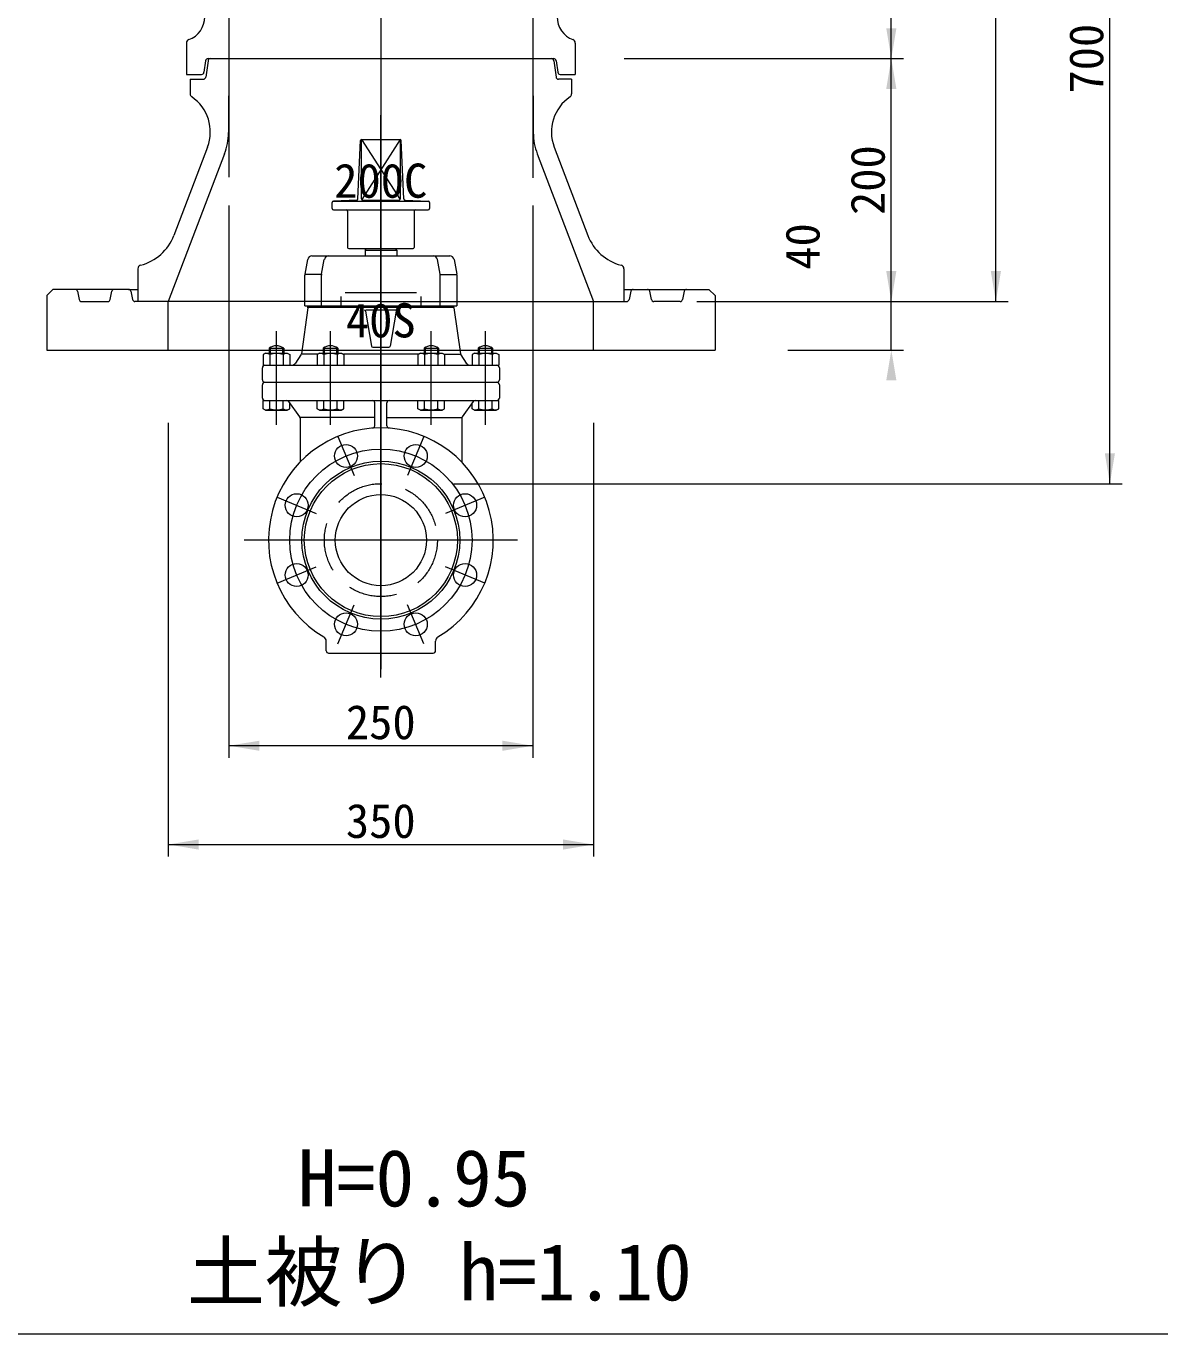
# Model space of a CAD drawing. Units: millimetres, scale not verified. Extents: x -6861 to 6861, y -3554 to 3095.
# Drawn here: x 1531 to 2464, y 1221 to 2297 of the extents above; entities that cross this region are included whole.
import ezdxf
from ezdxf.enums import TextEntityAlignment as Align

# ---------------------------------------------------------------- set-up
doc = ezdxf.new("R2010")
doc.units = ezdxf.units.MM
doc.header["$LTSCALE"] = 20
doc.linetypes.add('DASHED2', pattern=[3, 2, -1])
for name, color, linetype, lineweight in [('0-2_HIDEN', 7, 'DASHED2', 18), ('0-3_TEMP', 3, 'Continuous', 18), ('0-4_細線', 7, 'Continuous', 18), ('0-5_仕切弁', 7, 'Continuous', 18), ('0-6_寸法', 1, 'Continuous', 18)]:
    doc.layers.add(name, color=color, linetype=linetype, lineweight=lineweight)
doc.layers.add('0-7_注釈', color=1, linetype='Continuous')
doc.styles.add('ＭＳ ゴシック', font='')
doc.styles.get('ＭＳ ゴシック').set_extended_font_data('MS Gothic')

msp = doc.modelspace()

# ---------------------------------------------------------------- linework, layer by layer
at = {"layer": '0-2_HIDEN'}
msp.add_circle((1822.8, 1874.28), 46.5, dxfattribs=at)
at = {"layer": '0-3_TEMP'}
for p, q in [((1822.8, 2351.31), (1822.8, 1768)), ((1822.8, 2311.78), (1822.8, 2111.78)), ((1697.8, 2270.78), (1697.8, 2173.13)), ((1947.8, 2270.78), (1947.8, 2172.47)), ((1822.8, 1761.28), (1822.8, 2224.28)), ((1736.8, 1969.28), (1736.8, 2046.28)), ((1781.3, 1969.28), (1781.3, 2046.28)), ((1864.3, 1969.28), (1864.3, 2046.28)), ((1908.8, 1969.28), (1908.8, 2046.28)), ((1787.4, 1959.74), (1800.79, 1927.4)), ((1858.2, 1959.74), (1844.8, 1927.4)), ((1737.34, 1909.67), (1769.67, 1896.28)), ((1908.26, 1909.67), (1875.92, 1896.28)), ((1935.3, 1874.28), (1710.3, 1874.28)), ((1737.34, 1838.88), (1769.67, 1852.27)), ((1908.26, 1838.88), (1875.92, 1852.27)), ((1787.4, 1788.82), (1800.79, 1821.15)), ((1858.2, 1788.82), (1844.8, 1821.15)), ((1260.93, 1220.78), (6860.93, 1220.78))]:
    msp.add_line(p, q, dxfattribs=at)
msp.add_circle((1822.8, 1874.28), 75, dxfattribs=at)
at = {"layer": '0-4_細線'}
for p, q in [((1697.8, 2420.78), (1697.8, 2270.78)), ((1947.8, 2420.78), (1947.8, 2270.78)), ((1662.8, 2283.58), (1662.8, 2270.78)), ((1982.8, 2283.58), (1982.8, 2270.78)), ((1662.8, 2270.78), (1662.8, 2257.78)), ((1678.55, 2269.05), (1677.21, 2259.5)), ((1680.55, 2269.05), (1678.65, 2255.5)), ((1680.54, 2270.78), (1965.06, 2270.78)), ((1697.8, 2270.78), (1697.36, 2209.79)), ((1947.8, 2270.78), (1948.23, 2209.79)), ((1965.04, 2269.05), (1966.94, 2255.5)), ((1967.04, 2269.05), (1968.38, 2259.5)), ((1982.8, 2270.78), (1982.8, 2257.78)), ((1662.8, 2257.78), (1675.23, 2257.78)), ((1665.8, 2253.78), (1676.67, 2253.78)), ((1665.8, 2253.78), (1665.8, 2241.78)), ((1979.8, 2253.78), (1968.92, 2253.78)), ((1970.36, 2257.78), (1982.8, 2257.78)), ((1979.8, 2253.78), (1979.8, 2241.78)), ((1680.15, 2197.89), (1652.46, 2125.19)), ((1965.45, 2197.89), (1993.13, 2125.19)), ((1694.09, 2192.35), (1647.8, 2070.78)), ((1951.5, 2192.35), (1997.8, 2070.78)), ((1622.8, 2097.78), (1622.8, 2070.78)), ((2022.8, 2097.78), (2022.8, 2070.78)), ((1615.16, 2080.78), (1552.8, 2080.78)), ((1573.12, 2079.17), (1574.48, 2072.38)), ((1600.12, 2072.38), (1601.48, 2079.17)), ((1615.16, 2080.78), (1603.44, 2080.78)), ((1615.16, 2080.78), (1622.8, 2080.78)), ((1617.12, 2079.17), (1618.48, 2072.38)), ((2022.8, 2080.78), (2030.44, 2080.78)), ((2028.48, 2079.17), (2027.12, 2072.38)), ((2030.44, 2080.78), (2042.16, 2080.78)), ((2030.44, 2080.78), (2092.8, 2080.78)), ((2045.48, 2072.38), (2044.12, 2079.17)), ((2072.48, 2079.17), (2071.12, 2072.38)), ((2097.8, 2075.78), (2092.8, 2080.78)), ((1576.44, 2070.78), (1598.16, 2070.78)), ((1822.8, 2070.78), (1620.44, 2070.78)), ((1647.8, 2030.78), (1647.8, 2070.78)), ((1822.8, 2070.78), (2025.16, 2070.78)), ((1997.8, 2030.78), (1997.8, 2070.78)), ((2069.16, 2070.78), (2047.44, 2070.78)), ((2097.8, 2075.78), (2097.8, 2030.78)), ((1547.8, 2030.78), (2097.8, 2030.78))]:
    msp.add_line(p, q, dxfattribs=at)
msp.add_lwpolyline([(1552.8, 2080.78), (1547.8, 2075.78), (1547.8, 2030.78)], dxfattribs=at)
for centre, radius, start, end in [((1657.8, 2305.14), 20, 290.354, 0), ((1987.8, 2305.14), 20, 180, 249.646), ((1665.8, 2283.58), 3, 110.354, 180), ((1979.8, 2283.58), 3, 0, 69.646), ((1680.54, 2268.78), 2, 90, 172.001), ((1682.54, 2268.78), 2, 90, 172), ((1963.06, 2268.78), 2, 8, 90), ((1965.06, 2268.78), 2, 7.999, 90), ((1675.23, 2259.78), 2, 270, 352.001), ((1676.67, 2255.78), 2, 270, 352.001), ((1968.92, 2255.78), 2, 187.999, 270), ((1970.36, 2259.78), 2, 187.999, 270), ((1668.8, 2241.78), 3, 180, 235.802), ((1976.8, 2241.78), 3, 304.198, 0), ((1647.44, 2210.35), 35, 339.155, 55.802), ((1998.15, 2210.35), 35, 124.198, 200.845), ((1647.36, 2210.15), 50, 339.155, 359.591), ((1998.23, 2210.15), 50, 180.409, 200.845), ((1615.08, 2139.42), 40, 284.429, 339.155), ((2030.51, 2139.42), 40, 200.845, 255.571), ((1625.8, 2097.78), 3, 104.429, 180), ((2019.8, 2097.78), 3, 0, 75.571), ((1571.16, 2078.78), 2, 11.309, 90), ((1603.44, 2078.78), 2, 90, 168.691), ((1615.16, 2078.78), 2, 11.309, 90), ((2030.44, 2078.78), 2, 90, 168.691), ((2042.16, 2078.78), 2, 11.309, 90), ((2074.44, 2078.78), 2, 90, 168.691), ((1576.44, 2072.78), 2, 191.309, 270), ((1598.16, 2072.78), 2, 270, 348.691), ((1620.44, 2072.78), 2, 191.309, 270), ((2025.16, 2072.78), 2, 270, 348.691), ((2047.44, 2072.78), 2, 191.309, 270), ((2069.16, 2072.78), 2, 270, 348.691)]:
    msp.add_arc(centre, radius, start, end, dxfattribs=at)
at = {"layer": '0-5_仕切弁'}
for p, q in [((1803.84, 2155.18), (1806, 2203.32)), ((1806.8, 2204.25), (1838.57, 2154.64)), ((1806.8, 2155.28), (1806.8, 2204.25)), ((1807, 2204.28), (1838.59, 2204.28)), ((1838.8, 2204.25), (1807.03, 2154.64)), ((1838.8, 2204.25), (1838.8, 2155.28)), ((1841.76, 2155.18), (1839.59, 2203.32)), ((1802.89, 2154.23), (1783.75, 2153.28)), ((1807.8, 2154.28), (1837.8, 2154.28)), ((1842.71, 2154.23), (1861.85, 2153.28)), ((1782.8, 2147.28), (1782.8, 2152.28)), ((1783.8, 2153.28), (1861.8, 2153.28)), ((1783.8, 2146.28), (1861.8, 2146.28)), ((1795.3, 2145.28), (1795.3, 2115.28)), ((1850.3, 2145.28), (1850.3, 2115.28)), ((1862.8, 2152.28), (1862.8, 2147.28)), ((1796.3, 2114.28), (1849.3, 2114.28)), ((1809.8, 2112.98), (1835.8, 2112.98)), ((1835.8, 2112.98), (1835.05, 2114.28)), ((1835.8, 2112.98), (1835.8, 2108.28)), ((1760.36, 2093.32), (1762.6, 2105.41)), ((1766.04, 2108.28), (1879.55, 2108.28)), ((1774.02, 2093.32), (1776.26, 2105.41)), ((1871.57, 2093.32), (1869.33, 2105.41)), ((1882.99, 2105.41), (1885.23, 2093.32)), ((1760.3, 2067.28), (1760.3, 2092.59)), ((1773.96, 2092.96), (1760.31, 2092.96)), ((1773.96, 2067.28), (1773.96, 2092.59)), ((1871.64, 2092.96), (1885.28, 2092.96)), ((1871.64, 2067.28), (1871.64, 2092.59)), ((1885.3, 2092.59), (1885.3, 2067.28)), ((1793.43, 2078.28), (1852.16, 2078.28)), ((1760.3, 2067.28), (1885.3, 2067.28)), ((1762.8, 2065.92), (1762.8, 2067.28)), ((1789.93, 2074.78), (1789.93, 2067.28)), ((1855.66, 2074.78), (1855.66, 2067.28)), ((1882.8, 2065.92), (1882.8, 2067.28)), ((1762.78, 2065.64), (1757.36, 2027.73)), ((1882.8, 2065.78), (1762.8, 2065.78)), ((1810.27, 2062.78), (1815.13, 2034.11)), ((1835.3, 2063.61), (1810.3, 2063.61)), ((1835.32, 2062.78), (1830.47, 2034.11)), ((1882.82, 2065.64), (1888.23, 2027.73)), ((1727.8, 2028.28), (1725.83, 2027.14)), ((1725.83, 2027.14), (1725.83, 2018.28)), ((1727.8, 2028.28), (1745.8, 2028.28)), ((1730.8, 2032.28), (1742.8, 2032.28)), ((1730.8, 2032.28), (1730.8, 2028.28)), ((1731.31, 2027.14), (1731.31, 2018.28)), ((1731.74, 2032.9), (1731.74, 2028.28)), ((1741.85, 2032.9), (1741.85, 2028.28)), ((1742.28, 2027.14), (1742.28, 2018.28)), ((1742.8, 2032.28), (1742.8, 2028.28)), ((1745.8, 2028.28), (1747.77, 2027.14)), ((1747.77, 2027.14), (1747.77, 2018.28)), ((1757.05, 2026.9), (1752.48, 2020.06)), ((1770.56, 2027.28), (1757.3, 2027.28)), ((1772.3, 2028.28), (1770.33, 2027.14)), ((1770.33, 2027.14), (1770.33, 2018.28)), ((1772.3, 2028.28), (1790.3, 2028.28)), ((1775.3, 2032.28), (1787.3, 2032.28)), ((1775.3, 2032.28), (1775.3, 2028.28)), ((1775.81, 2027.14), (1775.81, 2018.28)), ((1776.24, 2032.9), (1776.24, 2028.28)), ((1786.35, 2032.9), (1786.35, 2028.28)), ((1786.78, 2027.14), (1786.78, 2018.28)), ((1787.3, 2032.28), (1787.3, 2028.28)), ((1790.3, 2028.28), (1792.27, 2027.14)), ((1853.56, 2027.28), (1792.03, 2027.28)), ((1792.27, 2027.14), (1792.27, 2018.28)), ((1816.11, 2033.28), (1829.48, 2033.28)), ((1855.3, 2028.28), (1853.33, 2027.14)), ((1853.33, 2027.14), (1853.33, 2018.28)), ((1855.3, 2028.28), (1873.3, 2028.28)), ((1858.3, 2032.28), (1870.3, 2032.28)), ((1858.3, 2032.28), (1858.3, 2028.28)), ((1858.81, 2027.14), (1858.81, 2018.28)), ((1859.24, 2032.9), (1859.24, 2028.28)), ((1869.35, 2032.9), (1869.35, 2028.28)), ((1869.78, 2027.14), (1869.78, 2018.28)), ((1870.3, 2032.28), (1870.3, 2028.28)), ((1873.3, 2028.28), (1875.27, 2027.14)), ((1875.03, 2027.28), (1888.3, 2027.28)), ((1875.27, 2027.14), (1875.27, 2018.28)), ((1888.55, 2026.9), (1893.11, 2020.06)), ((1899.8, 2028.28), (1897.83, 2027.14)), ((1897.83, 2027.14), (1897.83, 2018.28)), ((1899.8, 2028.28), (1917.8, 2028.28)), ((1902.8, 2032.28), (1914.8, 2032.28)), ((1902.8, 2032.28), (1902.8, 2028.28)), ((1903.31, 2027.14), (1903.31, 2018.28)), ((1903.74, 2032.9), (1903.74, 2028.28)), ((1913.85, 2032.9), (1913.85, 2028.28)), ((1914.28, 2027.14), (1914.28, 2018.28)), ((1914.8, 2032.28), (1914.8, 2028.28)), ((1917.8, 2028.28), (1919.77, 2027.14)), ((1919.77, 2027.14), (1919.77, 2018.28)), ((1725.3, 2006.28), (1725.3, 2016.28)), ((1725.83, 2018.28), (1919.77, 2018.28)), ((1749.48, 2018.29), (1749.48, 2018.28)), ((1896.11, 2018.28), (1896.11, 2018.29)), ((1920.3, 2016.28), (1920.3, 2006.28)), ((1727.3, 2004.28), (1918.3, 2004.28)), ((1725.3, 1991.28), (1725.3, 2002.28)), ((1920.3, 2002.28), (1920.3, 1991.28)), ((1725.83, 1989.28), (1919.77, 1989.28)), ((1725.83, 1982.41), (1725.83, 1989.28)), ((1727.8, 1981.28), (1725.83, 1982.41)), ((1727.8, 1981.28), (1745.8, 1981.28)), ((1731.31, 1982.41), (1731.31, 1989.28)), ((1742.28, 1982.41), (1742.28, 1989.28)), ((1745.8, 1981.28), (1747.77, 1982.41)), ((1746.9, 1988.44), (1755.92, 1975.8)), ((1747.77, 1982.41), (1747.77, 1987.22)), ((1770.33, 1982.41), (1770.33, 1989.28)), ((1772.3, 1981.28), (1770.33, 1982.41)), ((1772.3, 1981.28), (1790.3, 1981.28)), ((1775.81, 1982.41), (1775.81, 1989.28)), ((1786.78, 1982.41), (1786.78, 1989.28)), ((1790.3, 1981.28), (1792.27, 1982.41)), ((1792.27, 1982.41), (1792.27, 1989.28)), ((1817.8, 1968.52), (1817.8, 1987.28)), ((1827.8, 1968.52), (1827.8, 1987.28)), ((1853.33, 1982.41), (1853.33, 1989.28)), ((1855.3, 1981.28), (1853.33, 1982.41)), ((1855.3, 1981.28), (1873.3, 1981.28)), ((1858.81, 1982.41), (1858.81, 1989.28)), ((1869.78, 1982.41), (1869.78, 1989.28)), ((1873.3, 1981.28), (1875.27, 1982.41)), ((1875.27, 1982.41), (1875.27, 1989.28)), ((1898.7, 1988.44), (1889.67, 1975.8)), ((1897.83, 1982.41), (1897.83, 1987.22)), ((1899.8, 1981.28), (1897.83, 1982.41)), ((1899.8, 1981.28), (1917.8, 1981.28)), ((1903.31, 1982.41), (1903.31, 1989.28)), ((1914.28, 1982.41), (1914.28, 1989.28)), ((1917.8, 1981.28), (1919.77, 1982.41)), ((1919.77, 1982.41), (1919.77, 1989.28)), ((1817.8, 1975.28), (1756.3, 1975.28)), ((1756.3, 1974.64), (1756.3, 1938.57)), ((1827.8, 1975.28), (1889.3, 1975.28)), ((1889.3, 1974.64), (1889.3, 1938.57)), ((1777.8, 1783.28), (1777.8, 1791.14)), ((1867.8, 1783.28), (1867.8, 1791.14)), ((1779.8, 1781.28), (1865.8, 1781.28))]:
    msp.add_line(p, q, dxfattribs=at)
msp.add_lwpolyline([(1810.55, 2114.28), (1809.8, 2112.98), (1809.8, 2108.28)], dxfattribs=at)
for centre, radius in [((1794.1, 1943.57), 9.5), ((1851.5, 1943.57), 9.5), ((1822.8, 1874.28), 65), ((1822.8, 1874.28), 63), ((1753.51, 1902.98), 9.5), ((1822.8, 1874.28), 37.5), ((1892.09, 1902.98), 9.5), ((1753.51, 1845.58), 9.5), ((1892.09, 1845.58), 9.5), ((1794.1, 1804.99), 9.5), ((1851.5, 1804.99), 9.5)]:
    msp.add_circle(centre, radius, dxfattribs=at)
for centre, radius, start, end in [((1807, 2203.28), 1, 90, 177.423), ((1838.59, 2203.28), 1, 2.577, 90), ((1802.84, 2155.23), 1, 272.859, 357.423), ((1807.8, 2155.28), 1, 180, 270), ((1837.8, 2155.28), 1, 270, 0), ((1842.75, 2155.23), 1, 182.577, 267.141), ((1783.8, 2152.28), 1, 90, 180), ((1783.8, 2147.28), 1, 180, 270), ((1794.3, 2145.28), 1, 0, 90), ((1851.3, 2145.28), 1, 90, 180), ((1861.8, 2152.28), 1, 0, 90), ((1861.8, 2147.28), 1, 270, 0), ((1796.3, 2115.28), 1, 180, 270), ((1849.3, 2115.28), 1, 270, 0), ((1766.04, 2104.78), 3.5, 90, 169.509), ((1779.71, 2104.78), 3.5, 90, 169.509), ((1865.89, 2104.78), 3.5, 10.491, 90), ((1879.55, 2104.78), 3.5, 10.491, 90), ((1764.3, 2092.59), 4, 169.509, 180), ((1777.96, 2092.59), 4, 169.509, 180), ((1867.64, 2092.59), 4, 0, 10.491), ((1881.3, 2092.59), 4, 0, 10.491), ((1760.8, 2065.92), 2, 351.87, 0), ((1809.29, 2062.61), 1, 9.614, 90), ((1836.31, 2062.61), 1, 90, 170.386), ((1884.8, 2065.92), 2, 180, 188.13), ((1728.57, 2023.13), 4.86, 55.616, 115.616), ((1736.8, 2024.28), 10, 53.13, 126.87), ((1736.8, 2009.84), 18.15, 72.412, 107.588), ((1745.02, 2023.13), 4.86, 64.384, 124.384), ((1755.38, 2028.01), 2, 326.31, 351.87), ((1773.07, 2023.13), 4.86, 55.616, 115.616), ((1781.3, 2024.28), 10, 53.13, 126.87), ((1781.3, 2009.84), 18.15, 72.412, 107.588), ((1789.52, 2023.13), 4.86, 64.384, 124.384), ((1816.11, 2034.28), 1, 189.614, 270), ((1829.48, 2034.28), 1, 270, 350.386), ((1856.07, 2023.13), 4.86, 55.616, 115.616), ((1864.3, 2024.28), 10, 53.13, 126.87), ((1864.3, 2009.84), 18.15, 72.412, 107.588), ((1872.52, 2023.13), 4.86, 64.384, 124.384), ((1890.21, 2028.01), 2, 188.13, 213.69), ((1900.57, 2023.13), 4.86, 55.616, 115.616), ((1908.8, 2024.28), 10, 53.13, 126.87), ((1908.8, 2009.84), 18.15, 72.412, 107.588), ((1917.02, 2023.13), 4.86, 64.384, 124.384), ((1727.3, 2016.28), 2, 90, 180), ((1749.16, 2022.28), 4, 274.646, 326.31), ((1896.44, 2022.28), 4, 213.69, 265.354), ((1918.3, 2016.28), 2, 0, 90), ((1727.3, 2006.28), 2, 180, 270), ((1727.3, 2002.28), 2, 90, 180), ((1918.3, 2006.28), 2, 270, 0), ((1918.3, 2002.28), 2, 0, 90), ((1727.3, 1991.28), 2, 180, 270), ((1728.57, 1986.42), 4.86, 244.384, 304.384), ((1736.8, 1999.72), 18.15, 252.412, 287.588), ((1745.02, 1986.42), 4.86, 235.616, 295.616), ((1745.27, 1987.28), 2, 35.538, 90), ((1773.07, 1986.42), 4.86, 244.384, 304.384), ((1781.3, 1999.72), 18.15, 252.412, 287.588), ((1789.52, 1986.42), 4.86, 235.616, 295.616), ((1815.8, 1987.28), 2, 0, 90), ((1829.8, 1987.28), 2, 90, 180), ((1856.07, 1986.42), 4.86, 244.384, 304.384), ((1864.3, 1999.72), 18.15, 252.412, 287.588), ((1872.52, 1986.42), 4.86, 235.616, 295.616), ((1900.57, 1986.42), 4.86, 244.384, 304.384), ((1900.33, 1987.28), 2, 90, 144.462), ((1908.8, 1999.72), 18.15, 252.412, 287.588), ((1917.02, 1986.42), 4.86, 235.616, 295.616), ((1918.3, 1991.28), 2, 270, 0), ((1754.3, 1974.64), 2, 0, 35.538), ((1891.3, 1974.64), 2, 144.462, 180), ((1822.8, 1874.28), 92.5, 300.516, 239.484), ((1815.8, 1968.52), 2, 274.248, 0), ((1829.8, 1968.52), 2, 180, 265.752), ((1773.8, 1791.14), 4, 0, 59.484), ((1871.8, 1791.14), 4, 120.516, 180), ((1779.8, 1783.28), 2, 180, 270), ((1865.8, 1783.28), 2, 270, 0)]:
    msp.add_arc(centre, radius, start, end, dxfattribs=at)
at = {"layer": '0-6_寸法'}
for p, q in [((2242.89, 2030.78), (2242.89, 2620.78)), ((2328.95, 2070.78), (2328.95, 2620.78)), ((2422.75, 1920.78), (2422.75, 2620.78)), ((2023.06, 2270.78), (2252.89, 2270.78)), ((2023.06, 2270.78), (2252.89, 2270.78)), ((1697.8, 2149.79), (1697.8, 1695)), ((1947.8, 2149.79), (1947.8, 1695)), ((2082.8, 2070.78), (2252.89, 2070.78)), ((2082.8, 2070.78), (2338.95, 2070.78)), ((2082.8, 2070.78), (2252.89, 2070.78)), ((2157.8, 2030.78), (2252.89, 2030.78)), ((1647.8, 1970.78), (1647.8, 1613.68)), ((1997.8, 1970.78), (1997.8, 1613.68)), ((1882.8, 1920.78), (2432.75, 1920.78)), ((1947.8, 1705), (1697.8, 1705)), ((1647.8, 1623.68), (1997.8, 1623.68))]:
    msp.add_line(p, q, dxfattribs=at)
for points in [[(2238.72, 2295.78), (2242.89, 2270.78), (2247.06, 2295.78)], [(2238.72, 2245.78), (2242.89, 2270.78), (2247.06, 2245.78)], [(2238.72, 2095.78), (2242.89, 2070.78), (2247.06, 2095.78)], [(2238.72, 2095.78), (2238.72, 2095.78), (2238.72, 2095.78)], [(2238.72, 2095.78), (2242.89, 2070.78), (2247.06, 2095.78)], [(2324.78, 2095.78), (2328.95, 2070.78), (2333.12, 2095.78)], [(2238.72, 2005.78), (2242.89, 2030.78), (2247.06, 2005.78)], [(2418.59, 1945.78), (2422.75, 1920.78), (2426.92, 1945.78)], [(1722.8, 1709.16), (1697.8, 1705), (1722.8, 1700.83)], [(1922.8, 1709.16), (1947.8, 1705), (1922.8, 1700.83)], [(1672.8, 1627.85), (1647.8, 1623.68), (1672.8, 1619.51)], [(1972.8, 1627.85), (1997.8, 1623.68), (1972.8, 1619.51)]]:
    msp.add_solid(points, dxfattribs=at)

# ---------------------------------------------------------------- texts
at = {"layer": '0-6_寸法', "style": 'ＭＳ ゴシック'}
for s, p in [('700', (2425.79, 2241.98)), ('200', (2245.93, 2141.98)), ('40', (2192.3, 2096.92))]:
    msp.add_text(s, height=28.15, rotation=90, dxfattribs=at).set_placement(p, align=Align.BOTTOM_LEFT)
for s, p in [('250', (1794, 1701.96)), ('350', (1794, 1620.64))]:
    msp.add_text(s, height=28.15, dxfattribs=at).set_placement(p, align=Align.BOTTOM_LEFT)
at = {"layer": '0-7_注釈', "style": 'ＭＳ ゴシック'}
for s, height, p in [('200C', 28.15, (1784.4, 2147.74)), ('40S', 28.15, (1794, 2032.74)), ('H=0.95', 46.92, (1754.5, 1311.61)), ('土被り h=1.10', 46.92, (1663.29, 1234.22))]:
    msp.add_text(s, height=height, dxfattribs=at).set_placement(p, align=Align.BOTTOM_LEFT)

doc.saveas('drawing.dxf')
